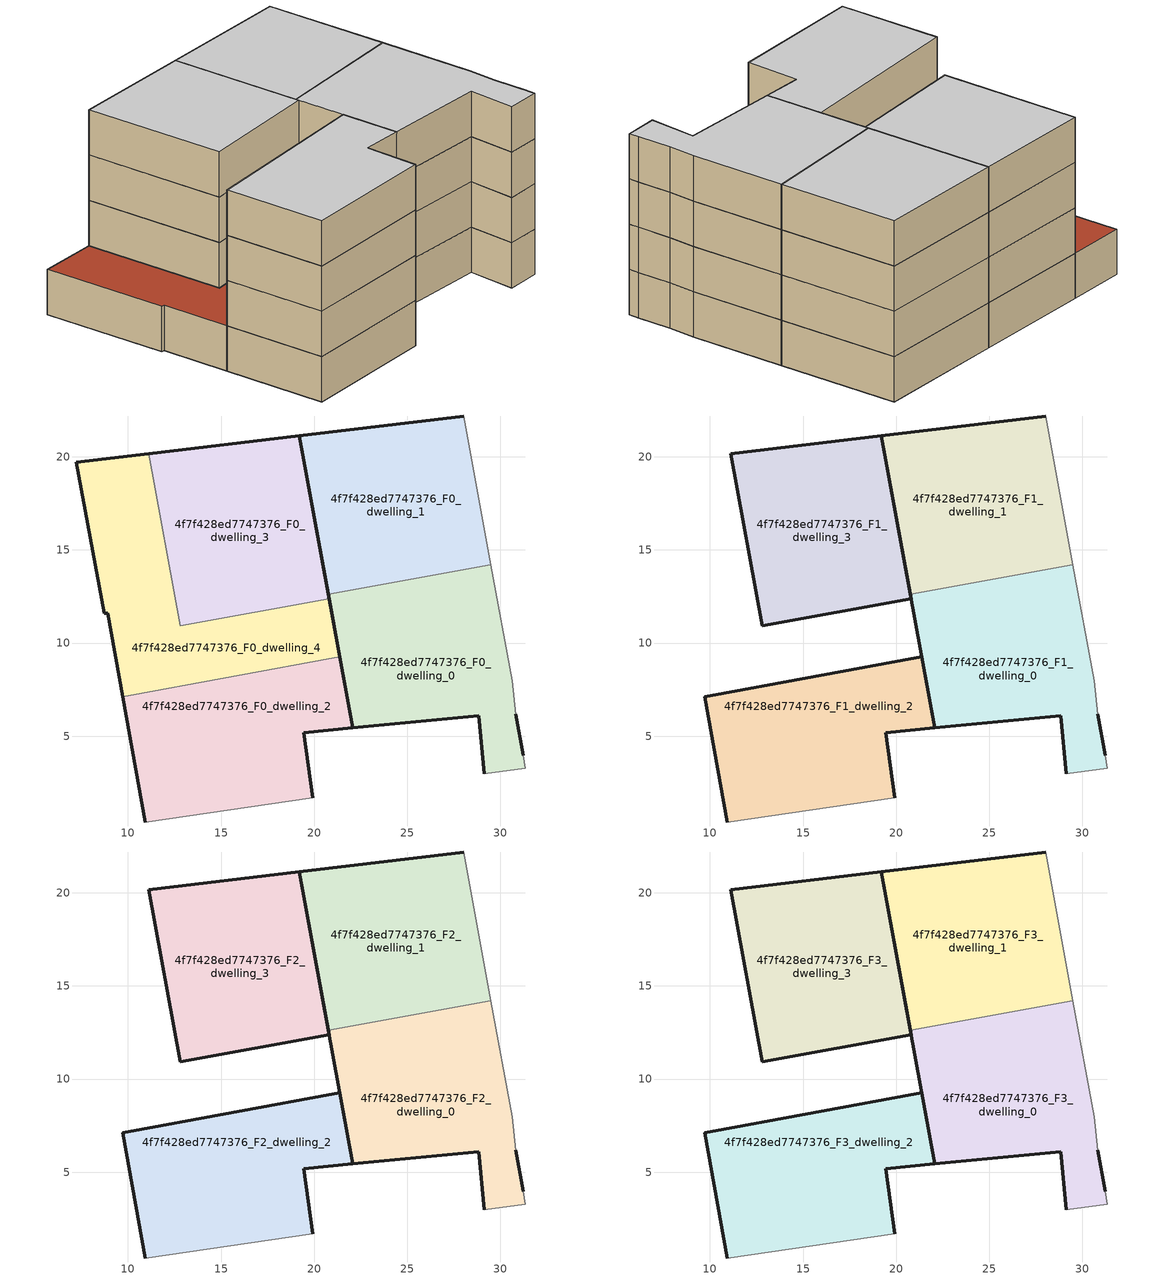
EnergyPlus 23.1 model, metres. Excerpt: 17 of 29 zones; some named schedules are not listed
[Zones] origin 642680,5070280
4f7f428ed7747376_F0_dwelling_0
 floor ground (EU_floor_Construction): 31.34,3.28 31.24,3.98 30.84,6.18 30.64,7.99 29.5,14.21 20.77,12.61 22.08,5.44 28.84,6.08 29.14,2.98 z0
 wall outside (EU_wall_Construction): 30.84,6.18 31.24,3.98 / 29.14,2.98 28.84,6.08 22.08,5.44 20.77,12.61 z0:3
 wall adiabatic (EU_wall_Construction): 31.24,3.98 31.34,3.28 29.14,2.98 / 29.5,14.21 30.64,7.99 30.84,6.18 z0:3
 wall to 4f7f428ed7747376_F0_dwelling_1 (EU_wall_Construction): 20.77,12.61 29.5,14.21 z0:3
4f7f428ed7747376_F0_dwelling_1
 floor ground (EU_floor_Construction): 29.5,14.21 28.04,22.2 19.21,21.14 20.77,12.61 z0
 wall outside (EU_wall_Construction): 20.77,12.61 19.21,21.14 28.04,22.2 z0:3
 wall adiabatic (EU_wall_Construction): 28.04,22.2 29.5,14.21 z0:3
4f7f428ed7747376_F0_dwelling_2
 floor ground (EU_floor_Construction): 19.93,1.68 19.43,5.19 22.08,5.44 21.38,9.26 9.72,7.13 10.92,0.39 z0
 wall outside (EU_wall_Construction): 10.92,0.39 9.72,7.13 / 21.38,9.26 22.08,5.44 19.43,5.19 19.93,1.68 z0:3
 wall adiabatic (EU_wall_Construction): 19.93,1.68 10.92,0.39 z0:3
 wall to 4f7f428ed7747376_F0_dwelling_4 (EU_wall_Construction): 9.72,7.13 21.38,9.26 z0:3
4f7f428ed7747376_F0_dwelling_3
 floor ground (EU_floor_Construction): 20.81,12.38 19.21,21.14 11.11,20.17 12.81,10.92 z0
 wall outside (EU_wall_Construction): 11.11,20.17 19.21,21.14 20.81,12.38 z0:3
 wall to 4f7f428ed7747376_F0_dwelling_4 (EU_wall_Construction): 20.81,12.38 12.81,10.92 11.11,20.17 z0:3
4f7f428ed7747376_F0_dwelling_4
 floor ground (EU_floor_Construction): 21.38,9.26 20.81,12.38 12.81,10.92 11.11,20.17 7.22,19.7 8.72,11.59 8.92,11.59 9.72,7.13 z0
 wall outside (EU_wall_Construction): 20.81,12.38 21.38,9.26 / 9.72,7.13 8.92,11.59 8.72,11.59 7.22,19.7 11.11,20.17 z0:3
 roof outside (EU_roof_Construction): 20.81,12.38 21.38,9.26 9.72,7.13 8.92,11.59 8.72,11.59 7.22,19.7 11.11,20.17 12.81,10.92 z3
4f7f428ed7747376_F1_dwelling_0
 floor to 4f7f428ed7747376_F0_dwelling_0 (EU_floor_Construction): 31.34,3.28 31.24,3.98 30.84,6.18 30.64,7.99 29.5,14.21 20.77,12.61 22.08,5.44 28.84,6.08 29.14,2.98 z3
 wall outside (EU_wall_Construction): 30.84,6.18 31.24,3.98 / 29.14,2.98 28.84,6.08 22.08,5.44 20.77,12.61 z3:6
 wall adiabatic (EU_wall_Construction): 31.24,3.98 31.34,3.28 29.14,2.98 / 29.5,14.21 30.64,7.99 30.84,6.18 z3:6
 wall to 4f7f428ed7747376_F1_dwelling_1 (EU_wall_Construction): 20.77,12.61 29.5,14.21 z3:6
4f7f428ed7747376_F1_dwelling_1
 floor to 4f7f428ed7747376_F0_dwelling_1 (EU_floor_Construction): 29.5,14.21 28.04,22.2 19.21,21.14 20.77,12.61 z3
 wall outside (EU_wall_Construction): 20.77,12.61 19.21,21.14 28.04,22.2 z3:6
 wall adiabatic (EU_wall_Construction): 28.04,22.2 29.5,14.21 z3:6
4f7f428ed7747376_F1_dwelling_2
 floor to 4f7f428ed7747376_F0_dwelling_2 (EU_floor_Construction): 19.93,1.68 19.43,5.19 22.08,5.44 21.38,9.26 9.72,7.13 10.92,0.39 z3
 wall outside (EU_wall_Construction): 10.92,0.39 9.72,7.13 21.38,9.26 22.08,5.44 19.43,5.19 19.93,1.68 z3:6
 wall adiabatic (EU_wall_Construction): 19.93,1.68 10.92,0.39 z3:6
4f7f428ed7747376_F1_dwelling_3
 floor to 4f7f428ed7747376_F0_dwelling_3 (EU_floor_Construction): 20.81,12.38 19.21,21.14 11.11,20.17 12.81,10.92 z3
 wall outside (EU_wall_Construction): 19.21,21.14 20.81,12.38 12.81,10.92 11.11,20.17 19.21,21.14 z3:6
4f7f428ed7747376_F2_dwelling_0
 floor to 4f7f428ed7747376_F1_dwelling_0 (EU_floor_Construction): 31.34,3.28 31.24,3.98 30.84,6.18 30.64,7.99 29.5,14.21 20.77,12.61 22.08,5.44 28.84,6.08 29.14,2.98 z6
 wall outside (EU_wall_Construction): 30.84,6.18 31.24,3.98 / 29.14,2.98 28.84,6.08 22.08,5.44 20.77,12.61 z6:9
 wall adiabatic (EU_wall_Construction): 31.24,3.98 31.34,3.28 29.14,2.98 / 29.5,14.21 30.64,7.99 30.84,6.18 z6:9
 wall to 4f7f428ed7747376_F2_dwelling_1 (EU_wall_Construction): 20.77,12.61 29.5,14.21 z6:9
4f7f428ed7747376_F2_dwelling_1
 floor to 4f7f428ed7747376_F1_dwelling_1 (EU_floor_Construction): 29.5,14.21 28.04,22.2 19.21,21.14 20.77,12.61 z6
 wall outside (EU_wall_Construction): 20.77,12.61 19.21,21.14 28.04,22.2 z6:9
 wall adiabatic (EU_wall_Construction): 28.04,22.2 29.5,14.21 z6:9
4f7f428ed7747376_F2_dwelling_2
 floor to 4f7f428ed7747376_F1_dwelling_2 (EU_floor_Construction): 19.93,1.68 19.43,5.19 22.08,5.44 21.38,9.26 9.72,7.13 10.92,0.39 z6
 wall outside (EU_wall_Construction): 10.92,0.39 9.72,7.13 21.38,9.26 22.08,5.44 19.43,5.19 19.93,1.68 z6:9
 wall adiabatic (EU_wall_Construction): 19.93,1.68 10.92,0.39 z6:9
4f7f428ed7747376_F2_dwelling_3
 floor to 4f7f428ed7747376_F1_dwelling_3 (EU_floor_Construction): 20.81,12.38 19.21,21.14 11.11,20.17 12.81,10.92 z6
 wall outside (EU_wall_Construction): 19.21,21.14 20.81,12.38 12.81,10.92 11.11,20.17 19.21,21.14 z6:9
4f7f428ed7747376_F3_dwelling_0
 floor to 4f7f428ed7747376_F2_dwelling_0 (EU_floor_Construction): 31.34,3.28 31.24,3.98 30.84,6.18 30.64,7.99 29.5,14.21 20.77,12.61 22.08,5.44 28.84,6.08 29.14,2.98 z9
 wall outside (EU_wall_Construction): 30.84,6.18 31.24,3.98 / 29.14,2.98 28.84,6.08 22.08,5.44 20.77,12.61 z9:12
 wall adiabatic (EU_wall_Construction): 31.24,3.98 31.34,3.28 29.14,2.98 / 29.5,14.21 30.64,7.99 30.84,6.18 z9:12
 wall to 4f7f428ed7747376_F3_dwelling_1 (EU_wall_Construction): 20.77,12.61 29.5,14.21 z9:12
 ceiling to 4f7f428ed7747376_F4_dwelling_0 (EU_floor_Construction): 29.5,14.21 30.64,7.99 30.84,6.18 31.24,3.98 31.34,3.28 29.14,2.98 28.84,6.08 22.08,5.44 20.77,12.61 z12
4f7f428ed7747376_F3_dwelling_1
 floor to 4f7f428ed7747376_F2_dwelling_1 (EU_floor_Construction): 29.5,14.21 28.04,22.2 19.21,21.14 20.77,12.61 z9
 wall outside (EU_wall_Construction): 20.77,12.61 19.21,21.14 28.04,22.2 z9:12
 wall adiabatic (EU_wall_Construction): 28.04,22.2 29.5,14.21 z9:12
 ceiling to 4f7f428ed7747376_F4_dwelling_1 (EU_floor_Construction): 28.04,22.2 29.5,14.21 20.77,12.61 19.21,21.14 z12
4f7f428ed7747376_F3_dwelling_2
 floor to 4f7f428ed7747376_F2_dwelling_2 (EU_floor_Construction): 19.93,1.68 19.43,5.19 22.08,5.44 21.38,9.26 9.72,7.13 10.92,0.39 z9
 wall outside (EU_wall_Construction): 10.92,0.39 9.72,7.13 21.38,9.26 22.08,5.44 19.43,5.19 19.93,1.68 z9:12
 wall adiabatic (EU_wall_Construction): 19.93,1.68 10.92,0.39 z9:12
 ceiling to 4f7f428ed7747376_F4_dwelling_2 (EU_floor_Construction): 21.38,9.26 22.08,5.44 19.43,5.19 19.93,1.68 10.92,0.39 9.72,7.13 z12
4f7f428ed7747376_F3_dwelling_3
 floor to 4f7f428ed7747376_F2_dwelling_3 (EU_floor_Construction): 20.81,12.38 19.21,21.14 11.11,20.17 12.81,10.92 z9
 wall outside (EU_wall_Construction): 19.21,21.14 20.81,12.38 12.81,10.92 11.11,20.17 19.21,21.14 z9:12
 ceiling to 4f7f428ed7747376_F4_dwelling_3 (EU_floor_Construction): 19.21,21.14 20.81,12.38 12.81,10.92 11.11,20.17 z12
[Building]
EU S2 Campaign: North Axis=0; Terrain=City; Solar Distribution=FullExterior
[Site:Location]
Lyon-Bron: Latitude=45.75; Longitude=5; Time Zone=1; Elevation=198
[SizingPeriod:WeatherFileDays]
AnnualSizingPeriod: Begin Month=1; Begin Day of Month=1; End Month=12; End Day of Month=31; Day of Week for Start Day=Monday; Use Weather File Daylight Saving Period=No; Use Weather File Rain and Snow Indicators=No
[MATERIAL]
EU_InternalMass_Material: Roughness=MediumRough; Thickness=0.1; Conductivity=1; Density=1800; Specific Heat=900; Thermal Absorptance=0.9; Solar Absorptance=0.7; Visible Absorptance=0.7
[MATERIAL:NOMASS] Roughness=MediumRough; Thermal Absorptance=0.9; Solar Absorptance=0.7; Visible Absorptance=0.7
Name | Thermal Resistance
EU_wall_NoMass | 0.776494
EU_roof_NoMass | 0.486893
EU_floor_NoMass | 0.421597
[CONSTRUCTION]
EU_wall_Construction: EU_wall_NoMass
EU_roof_Construction: EU_roof_NoMass
EU_floor_Construction: EU_floor_NoMass
EU_InternalMass_Construction: EU_InternalMass_Material
[ZONE] Type=1; Multiplier=1; Ceiling Height=autocalculate; Floor Area=autocalculate; Part of Total Floor Area=Yes
Name | Volume
4f7f428ed7747376_F0_dwelling_0; 4f7f428ed7747376_F1_dwelling_0; 4f7f428ed7747376_F2_dwelling_0; 4f7f428ed7747376_F3_dwelling_0; 4f7f428ed7747376_F0_dwelling_1; 4f7f428ed7747376_F1_dwelling_1; 4f7f428ed7747376_F2_dwelling_1; 4f7f428ed7747376_F3_dwelling_1 | 223.469
4f7f428ed7747376_F0_dwelling_2; 4f7f428ed7747376_F1_dwelling_2; 4f7f428ed7747376_F2_dwelling_2; 4f7f428ed7747376_F3_dwelling_2 | 223.477
4f7f428ed7747376_F0_dwelling_3; 4f7f428ed7747376_F1_dwelling_3; 4f7f428ed7747376_F2_dwelling_3; 4f7f428ed7747376_F3_dwelling_3 | 223.489
4f7f428ed7747376_F0_dwelling_4 | 223.467
[INTERNALMASS] Construction=EU_InternalMass_Construction
Name | Zone or ZoneList | Surface Area
4f7f428ed7747376_F0_dwelling_0_EU_InternalMass | 4f7f428ed7747376_F0_dwelling_0 | 74.4898
4f7f428ed7747376_F0_dwelling_1_EU_InternalMass | 4f7f428ed7747376_F0_dwelling_1 | 74.4877
4f7f428ed7747376_F0_dwelling_2_EU_InternalMass | 4f7f428ed7747376_F0_dwelling_2 | 74.4917
4f7f428ed7747376_F0_dwelling_3_EU_InternalMass | 4f7f428ed7747376_F0_dwelling_3 | 74.4953
4f7f428ed7747376_F0_dwelling_4_EU_InternalMass | 4f7f428ed7747376_F0_dwelling_4 | 74.4893
4f7f428ed7747376_F1_dwelling_0_EU_InternalMass | 4f7f428ed7747376_F1_dwelling_0 | 93.1161
4f7f428ed7747376_F1_dwelling_1_EU_InternalMass | 4f7f428ed7747376_F1_dwelling_1 | 93.1122
4f7f428ed7747376_F1_dwelling_2_EU_InternalMass | 4f7f428ed7747376_F1_dwelling_2 | 93.1179
4f7f428ed7747376_F1_dwelling_3_EU_InternalMass | 4f7f428ed7747376_F1_dwelling_3 | 93.1104
4f7f428ed7747376_F2_dwelling_0_EU_InternalMass | 4f7f428ed7747376_F2_dwelling_0 | 93.1161
4f7f428ed7747376_F2_dwelling_1_EU_InternalMass | 4f7f428ed7747376_F2_dwelling_1 | 93.1122
4f7f428ed7747376_F2_dwelling_2_EU_InternalMass | 4f7f428ed7747376_F2_dwelling_2 | 93.1179
4f7f428ed7747376_F2_dwelling_3_EU_InternalMass | 4f7f428ed7747376_F2_dwelling_3 | 93.1104
4f7f428ed7747376_F3_dwelling_0_EU_InternalMass | 4f7f428ed7747376_F3_dwelling_0 | 93.1161
4f7f428ed7747376_F3_dwelling_1_EU_InternalMass | 4f7f428ed7747376_F3_dwelling_1 | 93.1122
4f7f428ed7747376_F3_dwelling_2_EU_InternalMass | 4f7f428ed7747376_F3_dwelling_2 | 93.1179
4f7f428ed7747376_F3_dwelling_3_EU_InternalMass | 4f7f428ed7747376_F3_dwelling_3 | 93.1104
[OTHEREQUIPMENT] Fuel Type=Electricity; Design Level Calculation Method=Watts/Area; Power per Zone Floor Area=1; Fraction Latent=0; Fraction Radiant=0; Fraction Lost=0; Carbon Dioxide Generation Rate=0; EndUse Subcategory=EU_Step8_InternalGains
Name | Zone or ZoneList or Space or SpaceList | Schedule
EU_Step8_InternalGain_4f7f428ed7747376_F0_dwelling_0_f000 | 4f7f428ed7747376_F0_dwelling_0 | EU_Step8_GainSchedule_4f7f428ed7747376_F0_dwelling_0_f000
EU_Step8_InternalGain_4f7f428ed7747376_F0_dwelling_1_f000 | 4f7f428ed7747376_F0_dwelling_1 | EU_Step8_GainSchedule_4f7f428ed7747376_F0_dwelling_1_f000
EU_Step8_InternalGain_4f7f428ed7747376_F0_dwelling_2_f000 | 4f7f428ed7747376_F0_dwelling_2 | EU_Step8_GainSchedule_4f7f428ed7747376_F0_dwelling_2_f000
EU_Step8_InternalGain_4f7f428ed7747376_F0_dwelling_3_f000 | 4f7f428ed7747376_F0_dwelling_3 | EU_Step8_GainSchedule_4f7f428ed7747376_F0_dwelling_3_f000
EU_Step8_InternalGain_4f7f428ed7747376_F0_dwelling_4_f000 | 4f7f428ed7747376_F0_dwelling_4 | EU_Step8_GainSchedule_4f7f428ed7747376_F0_dwelling_4_f000
EU_Step8_InternalGain_4f7f428ed7747376_F1_dwelling_0_f000 | 4f7f428ed7747376_F1_dwelling_0 | EU_Step8_GainSchedule_4f7f428ed7747376_F1_dwelling_0_f000
EU_Step8_InternalGain_4f7f428ed7747376_F1_dwelling_1_f000 | 4f7f428ed7747376_F1_dwelling_1 | EU_Step8_GainSchedule_4f7f428ed7747376_F1_dwelling_1_f000
EU_Step8_InternalGain_4f7f428ed7747376_F1_dwelling_2_f000 | 4f7f428ed7747376_F1_dwelling_2 | EU_Step8_GainSchedule_4f7f428ed7747376_F1_dwelling_2_f000
EU_Step8_InternalGain_4f7f428ed7747376_F1_dwelling_3_f000 | 4f7f428ed7747376_F1_dwelling_3 | EU_Step8_GainSchedule_4f7f428ed7747376_F1_dwelling_3_f000
EU_Step8_InternalGain_4f7f428ed7747376_F2_dwelling_0_f000 | 4f7f428ed7747376_F2_dwelling_0 | EU_Step8_GainSchedule_4f7f428ed7747376_F2_dwelling_0_f000
EU_Step8_InternalGain_4f7f428ed7747376_F2_dwelling_1_f000 | 4f7f428ed7747376_F2_dwelling_1 | EU_Step8_GainSchedule_4f7f428ed7747376_F2_dwelling_1_f000
EU_Step8_InternalGain_4f7f428ed7747376_F2_dwelling_2_f000 | 4f7f428ed7747376_F2_dwelling_2 | EU_Step8_GainSchedule_4f7f428ed7747376_F2_dwelling_2_f000
EU_Step8_InternalGain_4f7f428ed7747376_F2_dwelling_3_f000 | 4f7f428ed7747376_F2_dwelling_3 | EU_Step8_GainSchedule_4f7f428ed7747376_F2_dwelling_3_f000
EU_Step8_InternalGain_4f7f428ed7747376_F3_dwelling_0_f000 | 4f7f428ed7747376_F3_dwelling_0 | EU_Step8_GainSchedule_4f7f428ed7747376_F3_dwelling_0_f000
EU_Step8_InternalGain_4f7f428ed7747376_F3_dwelling_1_f000 | 4f7f428ed7747376_F3_dwelling_1 | EU_Step8_GainSchedule_4f7f428ed7747376_F3_dwelling_1_f000
EU_Step8_InternalGain_4f7f428ed7747376_F3_dwelling_2_f000 | 4f7f428ed7747376_F3_dwelling_2 | EU_Step8_GainSchedule_4f7f428ed7747376_F3_dwelling_2_f000
EU_Step8_InternalGain_4f7f428ed7747376_F3_dwelling_3_f000 | 4f7f428ed7747376_F3_dwelling_3 | EU_Step8_GainSchedule_4f7f428ed7747376_F3_dwelling_3_f000
[ZONEVENTILATION:DESIGNFLOWRATE] Schedule=EU_AlwaysOn; Design Flow Rate Calculation Method=AirChanges/Hour; Air Changes per Hour=0.693814; Ventilation Type=Natural; Fan Pressure Rise=0; Fan Total Efficiency=1; Constant Term Coefficient=1; Temperature Term Coefficient=0; Velocity Term Coefficient=0; Velocity Squared Term Coefficient=0; Minimum Indoor Temperature=-100; Maximum Indoor Temperature=100; Delta Temperature=-100; Minimum Outdoor Temperature=-100; Maximum Outdoor Temperature=100; Maximum Wind Speed=40
Name | Zone or ZoneList or Space or SpaceList
EU_ConstantAir_4f7f428ed7747376_F0_dwelling_0 | 4f7f428ed7747376_F0_dwelling_0
EU_ConstantAir_4f7f428ed7747376_F0_dwelling_1 | 4f7f428ed7747376_F0_dwelling_1
EU_ConstantAir_4f7f428ed7747376_F0_dwelling_2 | 4f7f428ed7747376_F0_dwelling_2
EU_ConstantAir_4f7f428ed7747376_F0_dwelling_3 | 4f7f428ed7747376_F0_dwelling_3
EU_ConstantAir_4f7f428ed7747376_F0_dwelling_4 | 4f7f428ed7747376_F0_dwelling_4
EU_ConstantAir_4f7f428ed7747376_F1_dwelling_0 | 4f7f428ed7747376_F1_dwelling_0
EU_ConstantAir_4f7f428ed7747376_F1_dwelling_1 | 4f7f428ed7747376_F1_dwelling_1
EU_ConstantAir_4f7f428ed7747376_F1_dwelling_2 | 4f7f428ed7747376_F1_dwelling_2
EU_ConstantAir_4f7f428ed7747376_F1_dwelling_3 | 4f7f428ed7747376_F1_dwelling_3
EU_ConstantAir_4f7f428ed7747376_F2_dwelling_0 | 4f7f428ed7747376_F2_dwelling_0
EU_ConstantAir_4f7f428ed7747376_F2_dwelling_1 | 4f7f428ed7747376_F2_dwelling_1
EU_ConstantAir_4f7f428ed7747376_F2_dwelling_2 | 4f7f428ed7747376_F2_dwelling_2
EU_ConstantAir_4f7f428ed7747376_F2_dwelling_3 | 4f7f428ed7747376_F2_dwelling_3
EU_ConstantAir_4f7f428ed7747376_F3_dwelling_0 | 4f7f428ed7747376_F3_dwelling_0
EU_ConstantAir_4f7f428ed7747376_F3_dwelling_1 | 4f7f428ed7747376_F3_dwelling_1
EU_ConstantAir_4f7f428ed7747376_F3_dwelling_2 | 4f7f428ed7747376_F3_dwelling_2
EU_ConstantAir_4f7f428ed7747376_F3_dwelling_3 | 4f7f428ed7747376_F3_dwelling_3
[HVACTEMPLATE:THERMOSTAT] Constant Heating Setpoint=20; Constant Cooling Setpoint=50
EU_HeatOnly_4f7f428ed7747376_F0_dwelling_0; EU_HeatOnly_4f7f428ed7747376_F0_dwelling_1; EU_HeatOnly_4f7f428ed7747376_F0_dwelling_2; EU_HeatOnly_4f7f428ed7747376_F0_dwelling_3; EU_HeatOnly_4f7f428ed7747376_F0_dwelling_4; EU_HeatOnly_4f7f428ed7747376_F1_dwelling_0; EU_HeatOnly_4f7f428ed7747376_F1_dwelling_1; EU_HeatOnly_4f7f428ed7747376_F1_dwelling_2; EU_HeatOnly_4f7f428ed7747376_F1_dwelling_3; EU_HeatOnly_4f7f428ed7747376_F2_dwelling_0; EU_HeatOnly_4f7f428ed7747376_F2_dwelling_1; EU_HeatOnly_4f7f428ed7747376_F2_dwelling_2; EU_HeatOnly_4f7f428ed7747376_F2_dwelling_3; EU_HeatOnly_4f7f428ed7747376_F3_dwelling_0; EU_HeatOnly_4f7f428ed7747376_F3_dwelling_1; EU_HeatOnly_4f7f428ed7747376_F3_dwelling_2; EU_HeatOnly_4f7f428ed7747376_F3_dwelling_3; EU_HeatOnly_4f7f428ed7747376_F4_dwelling_0; EU_HeatOnly_4f7f428ed7747376_F4_dwelling_1; EU_HeatOnly_4f7f428ed7747376_F4_dwelling_2; EU_HeatOnly_4f7f428ed7747376_F4_dwelling_3; EU_HeatOnly_4f7f428ed7747376_F5_dwelling_0; EU_HeatOnly_4f7f428ed7747376_F5_dwelling_1; EU_HeatOnly_4f7f428ed7747376_F5_dwelling_2; EU_HeatOnly_4f7f428ed7747376_F5_dwelling_3; EU_HeatOnly_4f7f428ed7747376_F6_dwelling_0; EU_HeatOnly_4f7f428ed7747376_F6_dwelling_1; EU_HeatOnly_4f7f428ed7747376_F6_dwelling_2; EU_HeatOnly_4f7f428ed7747376_F6_dwelling_3
[HVACTEMPLATE:ZONE:IDEALLOADSAIRSYSTEM] System Availability Schedule=EU_AlwaysOn; Maximum Heating Supply Air Temperature=50; Minimum Cooling Supply Air Temperature=13; Maximum Heating Supply Air Humidity Ratio=0.0156; Minimum Cooling Supply Air Humidity Ratio=0.0077; Heating Limit=NoLimit; Cooling Limit=NoLimit; Heating Availability Schedule=EU_AlwaysOn; Cooling Availability Schedule=EU_CoolingOff; Dehumidification Control Type=ConstantSensibleHeatRatio; Cooling Sensible Heat Ratio=0.7; Dehumidification Setpoint=60; Humidification Control Type=None; Humidification Setpoint=30; Outdoor Air Method=None; Outdoor Air Flow Rate per Person=0.00944; Outdoor Air Flow Rate per Zone Floor Area=0; Outdoor Air Flow Rate per Zone=0; Demand Controlled Ventilation Type=None; Outdoor Air Economizer Type=NoEconomizer; Heat Recovery Type=None; Sensible Heat Recovery Effectiveness=0.7; Latent Heat Recovery Effectiveness=0.65
Name | Template Thermostat
4f7f428ed7747376_F0_dwelling_0 | EU_HeatOnly_4f7f428ed7747376_F0_dwelling_0
4f7f428ed7747376_F0_dwelling_1 | EU_HeatOnly_4f7f428ed7747376_F0_dwelling_1
4f7f428ed7747376_F0_dwelling_2 | EU_HeatOnly_4f7f428ed7747376_F0_dwelling_2
4f7f428ed7747376_F0_dwelling_3 | EU_HeatOnly_4f7f428ed7747376_F0_dwelling_3
4f7f428ed7747376_F0_dwelling_4 | EU_HeatOnly_4f7f428ed7747376_F0_dwelling_4
4f7f428ed7747376_F1_dwelling_0 | EU_HeatOnly_4f7f428ed7747376_F1_dwelling_0
4f7f428ed7747376_F1_dwelling_1 | EU_HeatOnly_4f7f428ed7747376_F1_dwelling_1
4f7f428ed7747376_F1_dwelling_2 | EU_HeatOnly_4f7f428ed7747376_F1_dwelling_2
4f7f428ed7747376_F1_dwelling_3 | EU_HeatOnly_4f7f428ed7747376_F1_dwelling_3
